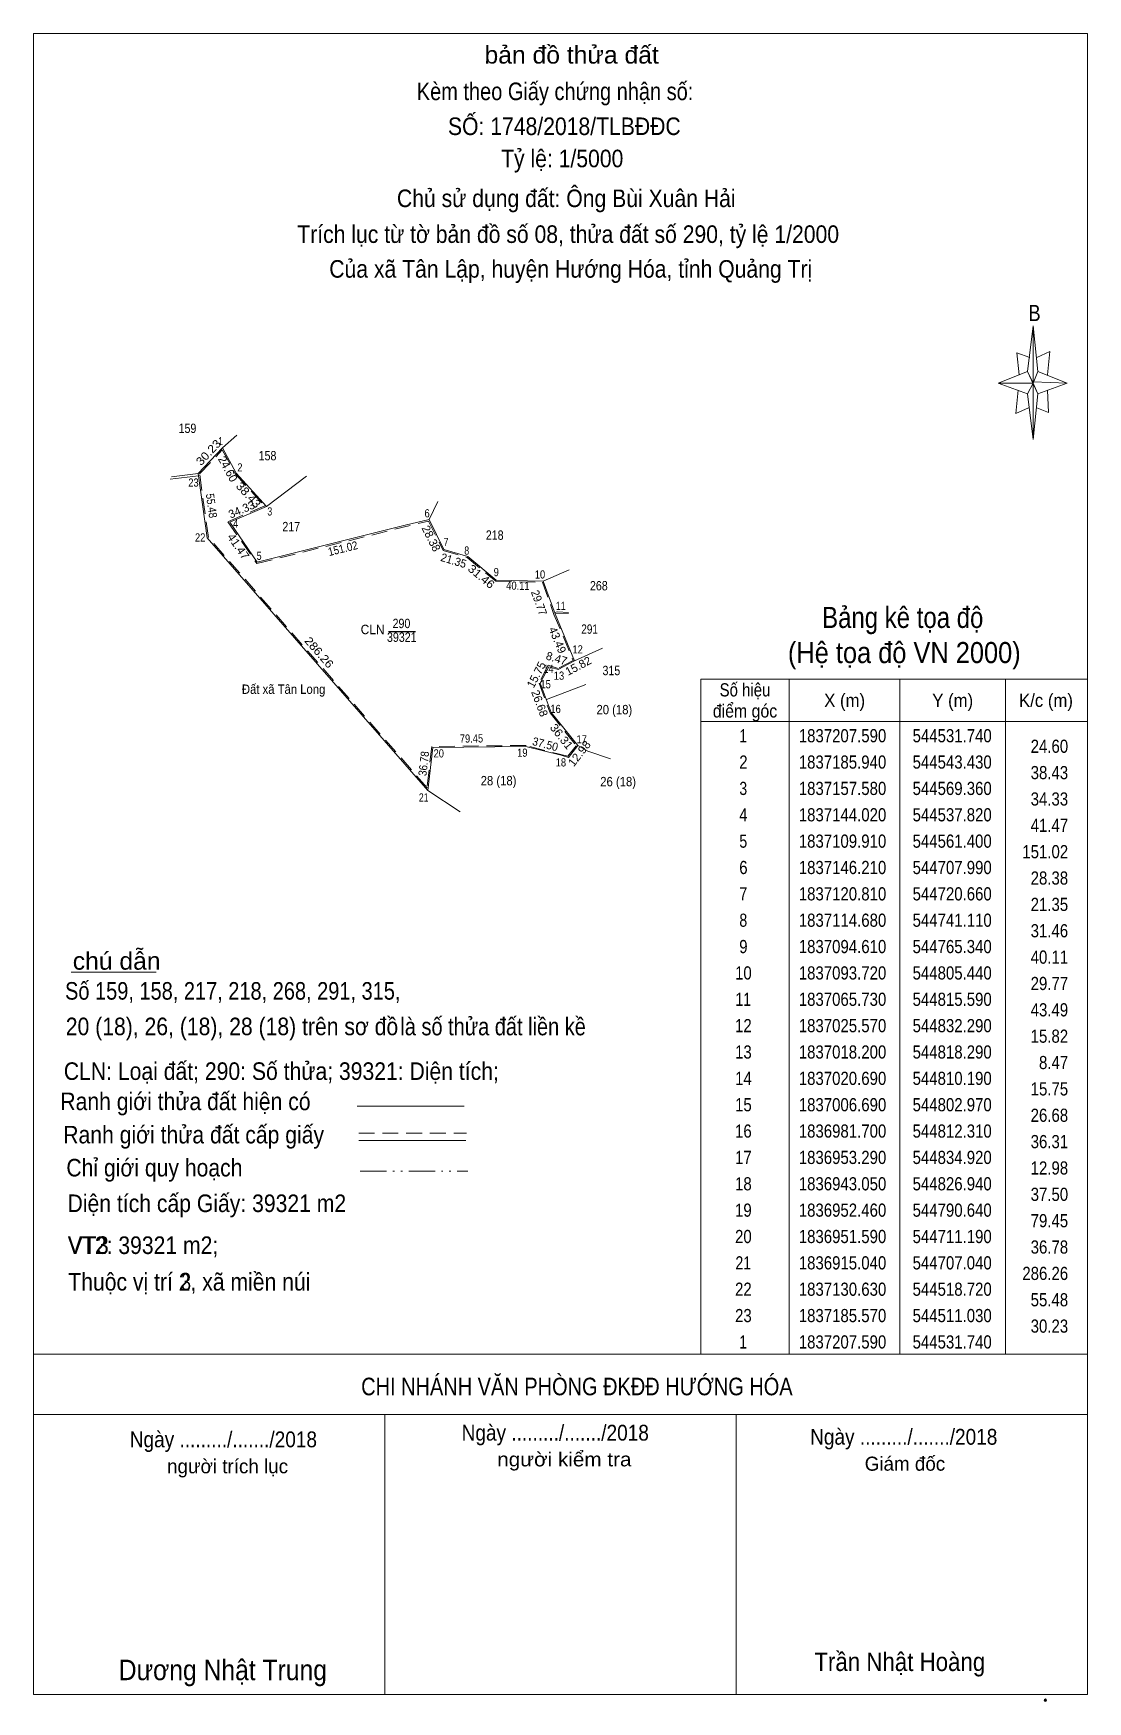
# Model space of a CAD drawing. Header units: metres. Extents: x 544370 to 545270, y 1836137 to 1837561.
import ezdxf
from ezdxf.enums import TextEntityAlignment as Align

# ---------------------------------------------------------------- set-up
doc = ezdxf.new("R2010")
doc.units = ezdxf.units.M
doc.header["$LTSCALE"] = 4.5
doc.header["$PDMODE"] = 32
doc.header["$PDSIZE"] = 2.25
doc.linetypes.add('DASH_DOUBLE_DOT', pattern=[9.2, 5, -1.2, 0.3, -1.2, 0.3, -1.2])
doc.linetypes.add('MEDIUM_DASHED', pattern=[4.5, 3, -1.5])
for name, color, linetype, lineweight in [('10', 7, 'Continuous', 13), ('17', 7, 'Continuous', 13), ('42', 7, 'Continuous', 13), ('5', 7, 'Continuous', 13), ('6', 7, 'Continuous', 13), ('63', 7, 'Continuous', 13)]:
    doc.layers.add(name, color=color, linetype=linetype, lineweight=lineweight)
doc.layers.add('28', color=7, linetype='Continuous')

msp = doc.modelspace()

# ---------------------------------------------------------------- linework, layer by layer
at = {"layer": '10'}
for p, q in [((544531.74, 1837207.59), (544511.03, 1837185.57)), ((544531.74, 1837207.59), (544543.9, 1837218.3)), ((544511.31, 1837183.59), (544487.01, 1837180.65)), ((544488.12, 1837182.8), (544511.03, 1837185.57)), ((544518.72, 1837130.63), (544511.03, 1837185.57)), ((544569.36, 1837157.58), (544603.32, 1837183.23)), ((544707.99, 1837146.21), (544715.55, 1837161.83)), ((544707.04, 1836915.04), (544518.72, 1837130.63)), ((544827.59, 1837103.43), (544805.44, 1837093.72)), ((544805.44, 1837093.72), (544815.59, 1837065.73)), ((544815.17, 1837066.89), (544817.55, 1837067.4)), ((544826.92, 1837066.04), (544815.59, 1837065.73)), ((544815.59, 1837065.73), (544832.29, 1837025.57)), ((544817.55, 1837067.4), (544827.17, 1837067.09)), ((544856.07, 1837036.38), (544832.29, 1837025.57)), ((544802.97, 1837006.69), (544812.31, 1836981.7)), ((544841.71, 1837005.48), (544808.2, 1836992.7)), ((544812.31, 1836981.7), (544834.92, 1836953.29)), ((544826.94, 1836943.05), (544834.92, 1836953.29)), ((544734.44, 1836896.8), (544707.04, 1836915.04))]:
    msp.add_line(p, q, dxfattribs=at)
at = {"layer": '10', "lineweight": 25}
msp.add_line((544673.48, 1837050.78), (544696.45, 1837050.78), dxfattribs=at)
at = {"layer": '10'}
for points in [[(544569.36, 1837157.58), (544543.43, 1837185.94), (544531.74, 1837207.59)], [(544805.44, 1837093.72), (544765.34, 1837094.61), (544741.11, 1837114.68), (544720.66, 1837120.81), (544707.99, 1837146.21), (544687.51, 1837141.44), (544561.4, 1837109.91), (544537.82, 1837144.02), (544569.36, 1837157.58)], [(544832.29, 1837025.57), (544818.29, 1837018.2), (544810.19, 1837020.69), (544802.97, 1837006.69)], [(544826.94, 1836943.05), (544820.9, 1836945.05), (544790.64, 1836952.46), (544711.19, 1836951.59), (544707.04, 1836915.04)]]:
    msp.add_lwpolyline(points, dxfattribs=at)
at = {"layer": '10', "linetype": 'MEDIUM_DASHED'}
msp.add_lwpolyline([(544531.52, 1837205.9), (544542.61, 1837185.36), (544567.67, 1837157.94), (544536.3, 1837144.46), (544560.97, 1837108.77), (544707.45, 1837145.05), (544719.96, 1837119.98), (544740.63, 1837113.78), (544764.97, 1837093.62), (544804.73, 1837092.74), (544814.66, 1837065.37), (544831.02, 1837026.03), (544818.19, 1837019.28), (544809.68, 1837021.89), (544801.88, 1837006.75), (544811.43, 1836981.2), (544833.65, 1836953.28), (544826.56, 1836944.18), (544790.76, 1836953.46), (544710.3, 1836952.58), (544706.3, 1836917.4), (544519.67, 1837131.06), (544512.09, 1837185.23)], close=True, dxfattribs=at)
at = {"layer": '17'}
msp.add_line((544402.61, 1836759.85), (544475.01, 1836759.85), dxfattribs=at)
at = {"layer": '42'}
msp.add_lwpolyline([(544834.92, 1836953.29), (544843.57, 1836948.68), (544862.9, 1836941.91)], dxfattribs=at)
at = {"layer": '5'}
for p, q in [((544370.21, 1836143.34), (544370.21, 1837561.34)), ((545218.81, 1837272.74), (545223.81, 1837311.74)), ((545227.81, 1837272.74), (545252.81, 1837262.74)), ((545218.81, 1837253.74), (545193.81, 1837262.74)), ((545227.81, 1837253.74), (545223.81, 1837214.74)), ((545235.81, 1837256.74), (545236.81, 1837237.74)), ((545236.81, 1837237.74), (545226.81, 1837241.74)), ((544670.21, 1836143.34), (544670.21, 1836382.34)), ((544970.21, 1836143.34), (544970.21, 1836382.34))]:
    msp.add_line(p, q, dxfattribs=at)
for points in [[(544370.21, 1837561.34), (545270.21, 1837561.34), (545270.21, 1836143.34)], [(545220.81, 1837284.74), (545209.81, 1837288.74), (545211.81, 1837269.74)], [(545226.81, 1837284.74), (545237.81, 1837289.74), (545235.81, 1837269.74)], [(545223.81, 1837262.74), (545218.81, 1837272.74), (545193.81, 1837262.74)], [(545210.81, 1837256.74), (545208.81, 1837236.74), (545219.81, 1837241.74)], [(545223.81, 1837262.74), (545227.81, 1837253.74), (545252.81, 1837262.74)]]:
    msp.add_lwpolyline(points, dxfattribs=at)
for points in [[(545223.81, 1837311.74), (545227.81, 1837272.74), (545223.81, 1837262.74)], [(545223.81, 1837262.74), (545193.81, 1837262.74), (545218.81, 1837272.74), (545227.81, 1837253.74), (545252.81, 1837262.74), (545223.81, 1837263.74)], [(545223.81, 1837262.74), (545223.81, 1837214.74), (545218.81, 1837253.74)]]:
    msp.add_lwpolyline(points, close=True, dxfattribs=at)
at = {"layer": '6'}
for p, q in [((544646.61, 1836645.54), (544738.01, 1836645.54)), ((544648.01, 1836616.34), (544739.41, 1836616.34)), ((544370.21, 1836433.94), (545270.21, 1836433.94)), ((544370.21, 1836382.34), (545270.21, 1836382.34)), ((545270.21, 1836143.34), (544370.21, 1836143.34))]:
    msp.add_line(p, q, dxfattribs=at)
at = {"layer": '6', "linetype": 'MEDIUM_DASHED'}
msp.add_line((544648.01, 1836622.54), (544740.01, 1836622.54), dxfattribs=at)
at = {"layer": '6'}
msp.add_point((545234.11, 1836138.34), dxfattribs=at)
at = {"layer": '63'}
for p, q in [((545015.51, 1837009.94), (545015.51, 1836433.94)), ((545110.01, 1837009.94), (545110.01, 1836433.94)), ((545200.01, 1837009.94), (545200.01, 1836433.94)), ((544939.91, 1836973.94), (545270.21, 1836973.94))]:
    msp.add_line(p, q, dxfattribs=at)
at = {"layer": '63', "linetype": 'DASH_DOUBLE_DOT'}
msp.add_line((544649.21, 1836589.94), (544741.21, 1836589.94), dxfattribs=at)
at = {"layer": '63'}
msp.add_lwpolyline([(544939.91, 1837009.94), (545270.21, 1837009.94), (545270.21, 1836433.94), (544939.91, 1836433.94)], close=True, dxfattribs=at)

# ---------------------------------------------------------------- texts
at = {"layer": '10'}
for s, width, p in [('159', 0.85, (544501.76, 1837220.2)), ('158', 0.85, (544570.1, 1837196.83)), ('217', 0.85, (544590.34, 1837136.3)), ('218', 0.85, (544764.04, 1837129.02)), ('268', 0.85, (544852.94, 1837085.83)), ('290', 0.85, (544684.445, 1837053.63)), ('291', 0.8, (544845.06, 1837048.81)), ('39321', 0.85, (544684.72, 1837041.89)), ('315', 0.85, (544863.65, 1837013.45)), ('Đất xã Tân Long', 0.9, (544583.83, 1836997.5)), ('20 (18)', 0.9, (544866.18, 1836980.06)), ('28 (18)', 0.9, (544767.34, 1836919.42)), ('26 (18)', 0.9, (544869.41, 1836918.6))]:
    msp.add_text(s, height=8, dxfattribs=dict(at, width=width)).set_placement(p, align=Align.CENTER)
for s, rotation, width, p in [('30.23', 46.756, 1.1, (544522.237, 1837201.212)), ('55.48', 277.968, 0.9, (544518.872, 1837157.625)), ('38.43', 312.437, 1.1, (544551.269, 1837164.937)), ('41.47', 304.656, 1.05, (544542.306, 1837121.345)), ('151.02', 13.908, 0.9, (544635.259, 1837118.212)), ('21.35', 343.314, 0.95, (544727.965, 1837107.935)), ('31.46', 320.365, 1.1, (544750.407, 1837094.969)), ('40.11', 358.729, 0.85, (544783.782, 1837086.321)), ('29.77', 289.932, 0.95, (544798.609, 1837074.058)), ('286.26', 311.138, 1.1, (544611.52, 1837030.593)), ('36.31', 308.514, 1.05, (544818.348, 1836958.904)), ('79.45', 0.627, 0.85, (544744.242, 1836955.93)), ('37.50', 345.467, 0.95, (544806.312, 1836951.168)), ('12.98', 52.071, 1.05, (544839.048, 1836944.444)), ('36.78', 83.522, 0.9, (544706.919, 1836937.625))]:
    msp.add_text(s, height=7, rotation=rotation, dxfattribs=dict(at, width=width)).set_placement(p, align=Align.CENTER)
for s, height, width, p in [(' 1', 7, 0.75, (544532.02, 1837209.81)), (' 2', 7, 0.85, (544548.75, 1837187.34)), (' 23', 7, 0.85, (544511.31, 1837174.4)), (' 3', 7, 0.8, (544574.12, 1837149.76)), (' 6', 7, 0.85, (544708.55, 1837148.16)), (' 4', 7, 0.85, (544545.1, 1837139.27)), (' 22', 7, 0.85, (544517.04, 1837127.55)), (' 7', 7, 0.8, (544724.58, 1837123.61)), (' 8', 7, 0.8, (544742.23, 1837116.35)), (' 5', 7, 0.8, (544565.04, 1837111.87)), (' 9', 7, 0.85, (544767.58, 1837097.96)), (' 10', 7, 0.85, (544807.12, 1837095.96)), (' 11', 7, 0.8, (544824.56, 1837069.08)), ('CLN', 8, 0.95, (544669.97, 1837048.46)), (' 12', 7, 0.85, (544839.29, 1837031.99)), (' 14', 7, 0.85, (544814.38, 1837015.39)), (' 15', 7, 0.85, (544811.94, 1837002.24)), (' 13', 7, 0.85, (544823.33, 1837009.55)), (' 16', 7, 0.85, (544820.43, 1836981.15)), (' 19', 7, 0.85, (544792.05, 1836943.8)), (' 17', 7, 0.85, (544842.76, 1836955.24)), (' 20', 7, 0.85, (544720.71, 1836943.21)), (' 18', 7, 0.85, (544824.98, 1836935.51)), (' 21', 7, 0.8, (544707.6, 1836905.55))]:
    msp.add_text(s, height=height, dxfattribs=dict(at, width=width)).set_placement(p, align=Align.RIGHT)
for s, rotation, p in [('24.60', 298.367, (544533.153, 1837187.853)), ('34.33', 23.264, (544549.358, 1837151.669)), ('28.38', 296.511, (544706.686, 1837128.602)), ('43.49', 292.579, (544814.428, 1837042.064)), ('15.75', 62.719, (544802.641, 1837012.231)), ('8.47', 342.912, (544815.847, 1837024.433)), ('15.82', 27.764, (544837.005, 1837018.263)), ('26.68', 290.493, (544799.138, 1836988.215))]:
    msp.add_text(s, height=7, rotation=rotation, dxfattribs=at).set_placement(p, align=Align.CENTER)
at = {"layer": '28'}
for s, width, p in [('VT3', 0.95, (544399.65, 1836519.4)), ('3', 0.75, (544496.43, 1836488.13))]:
    msp.add_text(s, height=15, dxfattribs=dict(at, width=width)).set_placement(p)
at = {"layer": '5'}
for s, height, width, p in [('bản đồ thửa đất', 15, 1.05, (544829.725, 1837535.54)), ('Kèm theo Giấy chứng nhận số:  ', 15, 0.85, (544820.31, 1837504.34)), ('SỐ: 1748/2018/TLBĐĐC', 15, 0.9, (544823.48, 1837474.54)), ('Tỷ lệ: 1/5000', 15, 0.9, (544821.68, 1837447.04)), ('Chủ sử dụng đất: Ông Bùi Xuân Hải', 15, 0.9, (544825.13, 1837413.04)), ('Trích lục từ tờ bản đồ số 08, thửa đất số 290, tỷ lệ 1/2000 ', 15, 0.9, (544829.27, 1837382.44)), ('Của xã Tân Lập, huyện Hướng Hóa, tỉnh Quảng Trị', 15, 0.9, (544828.955, 1837352.78)), ('B', 13.78, 0.85, (545224.855, 1837315.74))]:
    msp.add_text(s, height=height, dxfattribs=dict(at, width=width)).set_placement(p, align=Align.CENTER)
at = {"layer": '6'}
for s, height, width, p in [('Bảng kê tọa độ', 18, 0.85, (545112.375, 1837053.76)), ('(Hệ tọa độ VN 2000)', 18, 0.9, (545113.71, 1837023.76)), ('chú dẫn', 15, 1.05, (544441.31, 1836762.05)), ('Ranh giới thửa đất hiện có ', 15, 0.9, (544502.55, 1836642.14)), ('Ranh giới thửa đất cấp giấy', 15, 0.9, (544507.04, 1836613.74)), ('Chỉ giới quy hoạch', 15, 0.9, (544473.545, 1836585.54)), ('CHI NHÁNH VĂN PHÒNG ĐKĐĐ HƯỚNG HÓA', 15, 0.85, (544834.21, 1836398.74)), ('Ngày ........./......./2018', 13.5, 0.9, (544532.43, 1836354.34)), ('Ngày ........./......./2018', 13.5, 0.9, (544815.73, 1836360.04)), ('Ngày ........./......./2018', 13.5, 0.9, (545113.23, 1836356.54)), ('người kiểm tra', 12, 1.1, (544823.5, 1836338.04)), ('Dương Nhật Trung', 17.5, 0.9, (544531.98, 1836155.54)), ('Trần Nhật Hoàng', 15.8, 0.9, (545109.865, 1836163.34))]:
    msp.add_text(s, height=height, dxfattribs=dict(at, width=width)).set_placement(p, align=Align.CENTER)
for s, width, p in [('Số 159, 158, 217, 218, 268, 291, 315, ', 0.85, (544397.26, 1836736.46)), ('20 (18), 26, (18), 28 (18) trên sơ đồ ', 0.9, (544397.89, 1836706.13)), ('là số thửa đất liền kề', 0.85, (544683.52, 1836706.02)), ('CLN: Loại đất; 290: Số thửa; 39321: Diện tích;', 0.9, (544396.21, 1836667.94)), ('Diện tích cấp Giấy: 39321 m2', 0.9, (544399.41, 1836555.14)), ('VT2: 39321 m2;', 0.9, (544399.61, 1836519.34)), ('Thuộc vị trí 2, xã miền núi', 0.9, (544400.01, 1836488.14))]:
    msp.add_text(s, height=15, dxfattribs=dict(at, width=width)).set_placement(p)
for s, p in [('người trích lục', (544535.99, 1836332.14)), ('Giám đốc', (545114.265, 1836334.34))]:
    msp.add_text(s, height=12, dxfattribs=at).set_placement(p, align=Align.CENTER)
at = {"layer": '63'}
for s, width, p in [('Số hiệu', 0.85, (544977.725, 1836995.31)), ('X (m)', 0.95, (545062.76, 1836986.31)), ('Y (m)', 0.95, (545155.025, 1836986.31)), ('K/c (m)', 0.95, (545234.665, 1836986.31)), ('điểm góc', 0.9, (544977.72, 1836977.31)), (' 1', 0.75, (544974.58, 1836956.16)), ('1837207.590', 0.85, (545060.97, 1836956.16)), ('544531.740', 0.85, (545154.57, 1836956.16)), (' 2', 0.85, (544974.575, 1836933.66)), ('1837185.940', 0.85, (545060.97, 1836933.66)), ('544543.430', 0.85, (545154.57, 1836933.66)), (' 3', 0.8, (544974.56, 1836911.16)), ('1837157.580', 0.85, (545060.97, 1836911.16)), ('544569.360', 0.85, (545154.57, 1836911.16)), (' 4', 0.85, (544974.57, 1836888.66)), ('1837144.020', 0.85, (545060.97, 1836888.66)), ('544537.820', 0.85, (545154.57, 1836888.66)), (' 5', 0.8, (544974.57, 1836866.16)), ('1837109.910', 0.85, (545060.97, 1836866.16)), ('544561.400', 0.85, (545154.57, 1836866.16)), (' 6', 0.85, (544974.575, 1836843.66)), ('1837146.210', 0.85, (545060.97, 1836843.66)), ('544707.990', 0.85, (545154.57, 1836843.66)), (' 7', 0.8, (544974.585, 1836821.16)), ('1837120.810', 0.85, (545060.97, 1836821.16)), ('544720.660', 0.85, (545154.57, 1836821.16)), (' 8', 0.8, (544974.585, 1836798.66)), ('1837114.680', 0.85, (545060.97, 1836798.66)), ('544741.110', 0.85, (545154.57, 1836798.66)), (' 9', 0.85, (544974.575, 1836776.16)), ('1837094.610', 0.85, (545060.97, 1836776.16)), ('544765.340', 0.85, (545154.57, 1836776.16)), (' 10', 0.85, (544974.57, 1836753.66)), ('1837093.720', 0.85, (545060.97, 1836753.66)), ('544805.440', 0.85, (545154.57, 1836753.66)), (' 11', 0.8, (544974.56, 1836731.16)), ('1837065.730', 0.85, (545060.97, 1836731.16)), ('544815.590', 0.85, (545154.57, 1836731.16)), (' 12', 0.85, (544974.555, 1836708.66)), ('1837025.570', 0.85, (545060.97, 1836708.66)), ('544832.290', 0.85, (545154.57, 1836708.66)), (' 13', 0.85, (544974.57, 1836686.16)), ('1837018.200', 0.85, (545060.97, 1836686.16)), ('544818.290', 0.85, (545154.57, 1836686.16)), (' 14', 0.85, (544974.57, 1836663.66)), ('1837020.690', 0.85, (545060.97, 1836663.66)), ('544810.190', 0.85, (545154.57, 1836663.66)), (' 15', 0.85, (544974.57, 1836641.16)), ('1837006.690', 0.85, (545060.97, 1836641.16)), ('544802.970', 0.85, (545154.57, 1836641.16)), (' 16', 0.85, (544974.555, 1836618.66)), ('1836981.700', 0.85, (545060.97, 1836618.66)), ('544812.310', 0.85, (545154.57, 1836618.66)), (' 17', 0.85, (544974.565, 1836596.16)), ('1836953.290', 0.85, (545060.97, 1836596.16)), ('544834.920', 0.85, (545154.57, 1836596.16)), (' 18', 0.85, (544974.565, 1836573.66)), ('1836943.050', 0.85, (545060.97, 1836573.66)), ('544826.940', 0.85, (545154.57, 1836573.66)), (' 19', 0.85, (544974.555, 1836551.16)), ('1836952.460', 0.85, (545060.97, 1836551.16)), ('544790.640', 0.85, (545154.57, 1836551.16)), (' 20', 0.85, (544974.57, 1836528.66)), ('1836951.590', 0.85, (545060.97, 1836528.66)), ('544711.190', 0.85, (545154.57, 1836528.66)), (' 21', 0.8, (544974.56, 1836506.16)), ('1836915.040', 0.85, (545060.97, 1836506.16)), ('544707.040', 0.85, (545154.57, 1836506.16)), (' 22', 0.85, (544974.555, 1836483.66)), ('1837130.630', 0.85, (545060.97, 1836483.66)), ('544518.720', 0.85, (545154.57, 1836483.66)), (' 23', 0.85, (544974.57, 1836461.16)), ('1837185.570', 0.85, (545060.97, 1836461.16)), ('544511.030', 0.85, (545154.57, 1836461.16)), (' 1', 0.75, (544974.58, 1836438.66)), ('1837207.590', 0.85, (545060.97, 1836438.66)), ('544531.740', 0.85, (545154.57, 1836438.66))]:
    msp.add_text(s, height=11.25, dxfattribs=dict(at, width=width)).set_placement(p, align=Align.CENTER)
at = {"layer": '63', "width": 0.85}
for s, p in [('24.60', (545253.58, 1836947.16)), ('38.43', (545253.58, 1836924.66)), ('34.33', (545253.58, 1836902.16)), ('41.47', (545253.57, 1836879.66)), ('151.02', (545253.58, 1836857.16)), ('28.38', (545253.57, 1836834.66)), ('21.35', (545253.58, 1836812.16)), ('31.46', (545253.57, 1836789.66)), ('40.11', (545253.58, 1836767.16)), ('29.77', (545253.57, 1836744.66)), ('43.49', (545253.57, 1836722.16)), ('15.82', (545253.57, 1836699.66)), ('8.47', (545253.58, 1836677.16)), ('15.75', (545253.58, 1836654.66)), ('26.68', (545253.57, 1836632.16)), ('36.31', (545253.58, 1836609.66)), ('12.98', (545253.57, 1836587.16)), ('37.50', (545253.58, 1836564.66)), ('79.45', (545253.58, 1836542.16)), ('36.78', (545253.57, 1836519.66)), ('286.26', (545253.58, 1836497.16)), ('55.48', (545253.57, 1836474.66)), ('30.23', (545253.58, 1836452.16))]:
    msp.add_text(s, height=11.25, dxfattribs=at).set_placement(p, align=Align.RIGHT)

doc.saveas('drawing.dxf')
